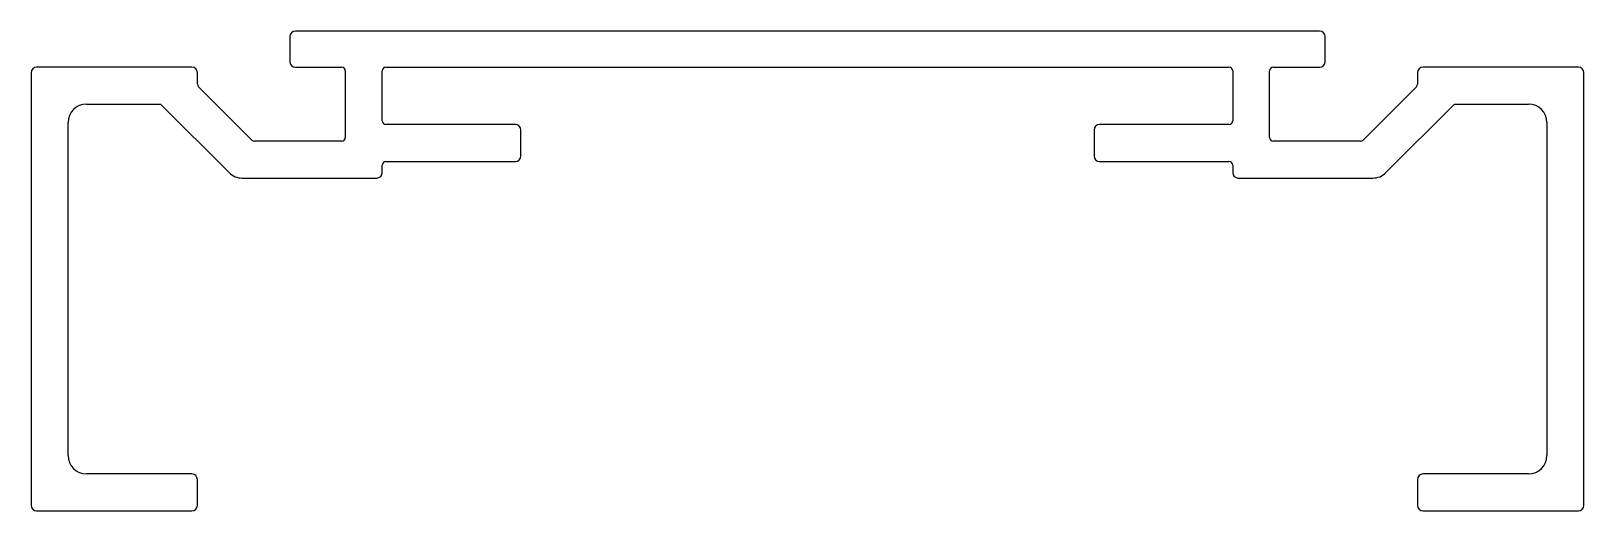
# Model space of a CAD drawing. Extents: x 656.8 to 740.8, y 678.1 to 704.1.
import ezdxf

# ---------------------------------------------------------------- set-up
doc = ezdxf.new("R2010")
doc.units = 0
doc.layers.get('0').update_dxf_attribs({"linetype": 'CONTINUOUS'})

msp = doc.modelspace()

# ---------------------------------------------------------------- linework, layer by layer
for p, q in [((726.514, 704.085), (671.114, 704.085)), ((670.814, 703.785), (670.814, 702.435)), ((726.814, 702.435), (726.814, 703.785)), ((656.814, 701.835), (656.814, 678.435)), ((665.514, 702.135), (657.114, 702.135)), ((665.814, 701.218), (665.814, 701.835)), ((671.114, 702.135), (673.614, 702.135)), ((673.814, 701.935), (673.814, 698.335)), ((675.814, 699.235), (675.814, 701.935)), ((676.014, 702.135), (721.614, 702.135)), ((721.814, 701.935), (721.814, 699.235)), ((723.814, 698.335), (723.814, 701.935)), ((724.014, 702.135), (726.514, 702.135)), ((731.814, 701.835), (731.814, 701.218)), ((740.514, 702.135), (732.114, 702.135)), ((740.814, 678.435), (740.814, 701.835)), ((668.756, 698.194), (665.873, 701.077)), ((731.756, 701.077), (728.873, 698.194)), ((659.814, 700.135), (663.814, 700.135)), ((663.814, 700.135), (667.522, 696.428)), ((730.107, 696.428), (733.814, 700.135)), ((733.814, 700.135), (737.814, 700.135)), ((658.814, 681.135), (658.814, 699.135)), ((683.014, 699.035), (676.014, 699.035)), ((721.614, 699.035), (714.614, 699.035)), ((738.814, 699.135), (738.814, 681.135)), ((673.614, 698.135), (668.897, 698.135)), ((683.314, 697.335), (683.314, 698.735)), ((714.314, 698.735), (714.314, 697.335)), ((728.732, 698.135), (724.014, 698.135)), ((675.814, 696.435), (675.814, 696.835)), ((676.014, 697.035), (683.014, 697.035)), ((714.614, 697.035), (721.614, 697.035)), ((721.814, 696.835), (721.814, 696.435)), ((668.229, 696.135), (675.514, 696.135)), ((722.114, 696.135), (729.4, 696.135)), ((665.514, 680.135), (659.814, 680.135)), ((665.814, 678.435), (665.814, 679.835)), ((731.814, 679.835), (731.814, 678.435)), ((737.814, 680.135), (732.114, 680.135)), ((657.114, 678.135), (665.514, 678.135)), ((732.114, 678.135), (740.514, 678.135))]:
    msp.add_line(p, q)
for centre, radius, start, end in [((671.114, 703.785), 0.3, 90, 180), ((726.514, 703.785), 0.3, 0, 90), ((671.114, 702.435), 0.3, 180, 270), ((726.514, 702.435), 0.3, 270, 0), ((657.114, 701.835), 0.3, 90, 180), ((665.514, 701.835), 0.3, 0, 90), ((673.614, 701.935), 0.2, 0, 90), ((676.014, 701.935), 0.2, 90, 180.00086), ((721.614, 701.935), 0.2, 359.99927, 90), ((724.014, 701.935), 0.2, 90, 180), ((732.114, 701.835), 0.3, 90, 180), ((740.514, 701.835), 0.3, 0, 90), ((666.014, 701.218), 0.2, 180, 225.0002), ((731.614, 701.218), 0.2, 315, 0), ((659.814, 699.135), 1, 90, 180), ((737.814, 699.135), 1, 0, 90), ((676.014, 699.235), 0.2, 180.00073, 270), ((683.014, 698.735), 0.3, 0, 90), ((714.614, 698.735), 0.3, 90, 180), ((721.614, 699.235), 0.2, 270, 359.99914), ((668.897, 698.335), 0.2, 225, 270), ((673.614, 698.335), 0.2, 270, 0), ((724.014, 698.335), 0.2, 180, 270), ((728.732, 698.335), 0.2, 270, 315.0002), ((683.014, 697.335), 0.3, 270, 0), ((714.614, 697.335), 0.3, 180, 270), ((668.229, 697.135), 1, 225.00004, 270), ((675.514, 696.435), 0.3, 270, 0), ((676.014, 696.835), 0.2, 90, 180), ((721.614, 696.835), 0.2, 0, 90), ((722.114, 696.435), 0.3, 180, 270), ((729.4, 697.135), 1, 270, 315), ((659.814, 681.135), 1, 180, 270), ((737.814, 681.135), 1, 270, 0), ((665.514, 679.835), 0.3, 0, 90), ((732.114, 679.835), 0.3, 90, 180), ((657.114, 678.435), 0.3, 180, 270), ((665.514, 678.435), 0.3, 270, 0), ((732.114, 678.435), 0.3, 180, 270), ((740.514, 678.435), 0.3, 270, 0)]:
    msp.add_arc(centre, radius, start, end)

doc.saveas('drawing.dxf')
